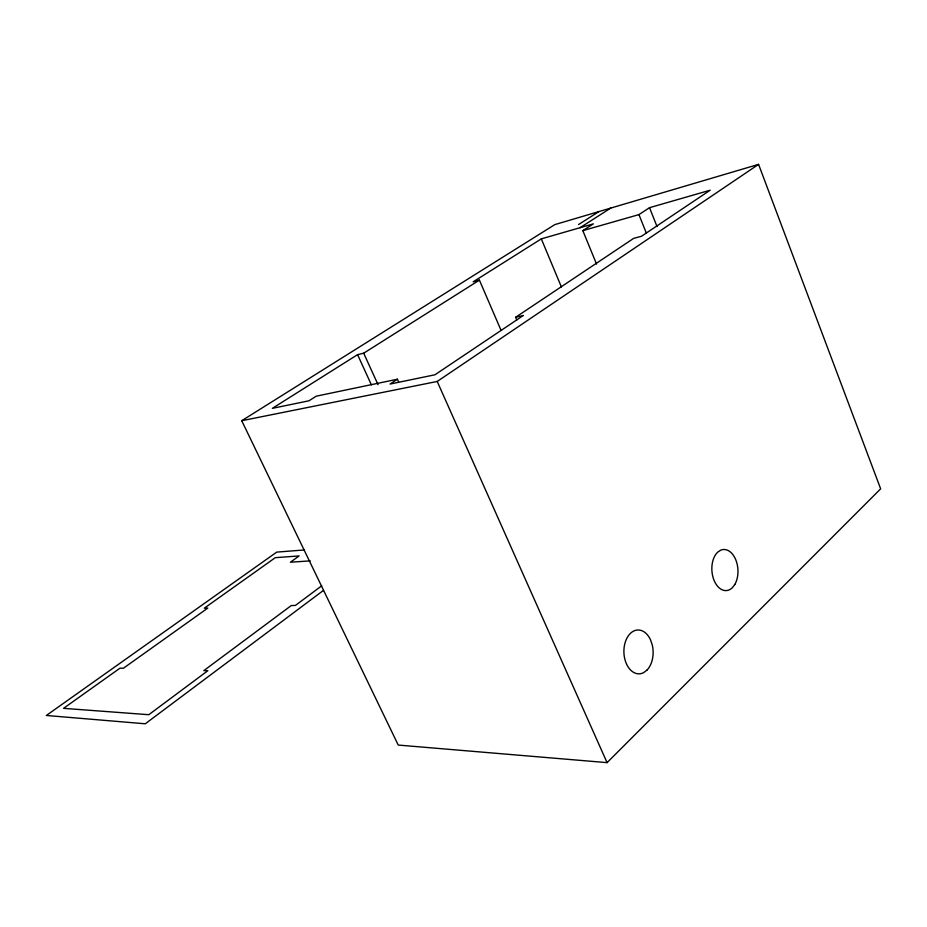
<?xml version="1.0" encoding="UTF-8"?>
<svg xmlns="http://www.w3.org/2000/svg" width="927" height="927" viewBox="0 0 927 927"><rect width="100%" height="100%" fill="white"/><g stroke="black" fill="none" stroke-linecap="round" stroke-linejoin="round"><path stroke-width="1.39" d="M607.069 762.631L880.65 488.83L758.576 164.369L554.763 224.635L241.727 420.719L398.239 745.065L607.069 762.631L437.208 381.46L241.727 420.719M323.5 590.372L145.272 723.79L46.35 715.47L276.733 552.11L304.044 549.978M321.727 585.806L295.412 605.435L291.298 605.551L203.836 670.603L207.822 670.719L148.795 714.705L63.534 708.344L119.989 668.17L123.361 668.274L207.81 608.077L204.299 608.182L275.296 557.672L299.131 555.933L290.383 562.226L310.278 560.87M437.208 381.46L758.576 164.369M516.745 319.966L515.609 317.301L633.651 238.378L641.519 236.246L710.186 190.197L649.526 207.683L638.946 214.612L582.828 230.638L596.548 264.091M398.587 381.831L397.405 379.213L390.035 384.056L434.948 374.786L523.419 315.458L515.609 317.301M582.828 230.638L593.396 223.859L541.322 238.876L473.164 281.82L479.41 280.128L501.078 330.418M580.012 227.718L610.789 208.065M578.541 224.543L598.958 211.565M397.405 379.213L316.211 396.188L309.004 400.788L272.341 408.355L357.579 354.647L363.685 353.199L479.41 280.128M357.579 354.647L371.391 384.844M363.685 353.199L378.054 384.705M541.322 238.876L561.38 286.918M638.946 214.612L646.432 233.349M649.526 207.683L657.011 226.524M734.81 584.473L732.284 587.764A20.591 13.024 85.9 0 1 714.057 580.325A20.591 13.024 85.9 0 1 717.707 552.156L720.777 550.14A20.591 13.024 85.9 0 1 735.771 559.769A20.591 13.024 85.9 0 1 734.81 584.473M646.953 670.128L643.581 672.666A21.935 14.612 88.3 0 1 625.261 660.696A21.935 14.612 88.3 0 1 631.252 632.62A21.935 14.612 88.3 0 1 650.557 639.92L652.284 645.03A21.935 14.612 88.3 0 1 646.953 670.128"/></g></svg>
